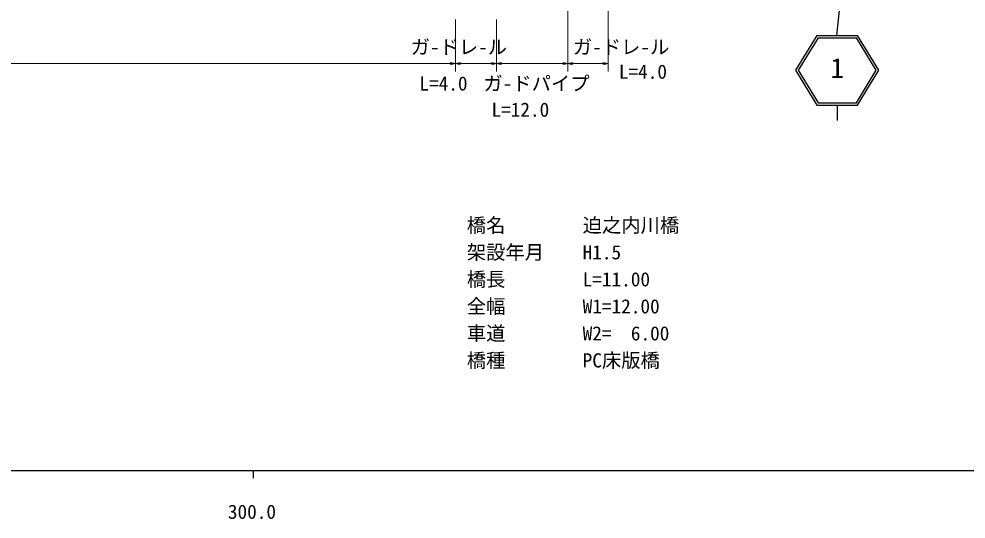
# Model space of a CAD drawing. Units: millimetres, scale not verified. Extents: x 40000 to 680000, y 20000 to 380000.
# Drawn here: x 337666 to 460334, y 198715 to 263470 of the extents above; entities that cross this region are included whole.
import ezdxf
from ezdxf.enums import TextEntityAlignment as Align

# ---------------------------------------------------------------- set-up
doc = ezdxf.new("R2010")
doc.units = ezdxf.units.MM
doc.header["$LTSCALE"] = 1000
for name, color, linetype, lineweight in [('M-STR-HTXT', 7, 'Continuous', 13), ('M-STR-STRC', 7, 'Continuous', 25), ('M-TTL-BAND', 7, 'Continuous', 25)]:
    doc.layers.add(name, color=color, linetype=linetype, lineweight=lineweight)
doc.styles.add('ＭＳ ゴシック', font='')
doc.styles.get('ＭＳ ゴシック').set_extended_font_data('MS Gothic')

msp = doc.modelspace()

# ---------------------------------------------------------------- linework, layer by layer
at = {"layer": 'M-STR-HTXT'}
for p, q in [((408742, 258325), (408742, 267767)), ((413960, 258325), (413960, 267767)), ((394188, 258325), (394188, 263400)), ((399531, 263400), (399531, 258325)), ((159421, 257682), (394188, 257682)), ((394188, 257682), (393538, 257845)), ((393538, 257520), (394188, 257682)), ((393676, 257682), (393791, 257682)), ((394188, 256682), (394188, 258325)), ((394838, 257845), (394188, 257682)), ((394188, 257682), (394838, 257520)), ((394188, 257682), (399531, 257682)), ((394700, 257682), (394584, 257682)), ((399531, 257682), (398881, 257845)), ((398881, 257520), (399531, 257682)), ((399019, 257682), (399134, 257682)), ((399531, 258325), (399531, 256682)), ((400181, 257845), (399531, 257682)), ((399531, 257682), (400181, 257520)), ((399531, 257682), (408742, 257682)), ((400043, 257682), (399927, 257682)), ((408742, 257682), (408092, 257845)), ((408092, 257520), (408742, 257682)), ((408231, 257682), (408346, 257682)), ((408742, 256682), (408742, 258325)), ((409392, 257845), (408742, 257682)), ((408742, 257682), (409392, 257520)), ((408742, 257682), (413960, 257682)), ((409254, 257682), (409139, 257682)), ((413960, 257682), (413310, 257845)), ((413310, 257520), (413960, 257682)), ((413448, 257682), (413564, 257682)), ((413960, 256682), (413960, 258325))]:
    msp.add_line(p, q, dxfattribs=at)
at = {"layer": 'M-STR-STRC'}
for p, q in [((443596, 261317), (446138, 285744)), ((441022, 261317), (438258, 256817)), ((441022, 261317), (446294, 261317)), ((449058, 256817), (446294, 261317)), ((441190, 261017), (438610, 256817)), ((441190, 261017), (446127, 261017)), ((448706, 256817), (446127, 261017)), ((438258, 256817), (441022, 252317)), ((438610, 256817), (441190, 252617)), ((446127, 252617), (448706, 256817)), ((446294, 252317), (449058, 256817)), ((441022, 252317), (446294, 252317)), ((441190, 252617), (446127, 252617)), ((443658, 252317), (443658, 250317))]:
    msp.add_line(p, q, dxfattribs=at)
at = {"layer": 'M-TTL-BAND'}
for p, q in [((40000, 205000), (579000, 205000)), ((368000, 205000), (368000, 204000))]:
    msp.add_line(p, q, dxfattribs=at)

# ---------------------------------------------------------------- texts
at = {"layer": 'M-STR-HTXT', "style": 'ＭＳ ゴシック'}
for s, p in [('ガ-ドレ-ル', (388398, 258372)), ('ガ-ドレ-ル', (409405, 258372)), ('L=4.0', (415363, 255177)), ('L=4.0', (389536, 253647)), ('ガ-ドパイプ', (397823, 253647)), ('L=12.0', (398867, 250262)), ('橋名\u3000\u3000\u3000\u3000迫之内川橋', (395675, 235293)), ('架設年月  \u3000H1.5', (395675, 231793)), ('橋長\u3000\u3000\u3000\u3000L=11.00', (395675, 228293)), ('全幅\u3000\u3000\u3000\u3000W1=12.00', (395675, 224793)), ('車道\u3000\u3000\u3000\u3000W2=\u30006.00', (395675, 221293)), ('橋種\u3000\u3000\u3000\u3000PC床版橋', (395675, 217793))]:
    msp.add_text(s, height=1833, dxfattribs=at).set_placement(p, align=Align.BOTTOM_LEFT)
at = {"layer": 'M-STR-STRC', "style": 'ＭＳ ゴシック'}
msp.add_text('1', height=2566, dxfattribs=at).set_placement((443658, 255067), align=Align.BOTTOM_CENTER)
at = {"layer": 'M-TTL-BAND', "style": 'ＭＳ ゴシック'}
msp.add_text('300.0', height=1833, dxfattribs=at).set_placement((367844, 198195), align=Align.BOTTOM_CENTER)

doc.saveas('drawing.dxf')
